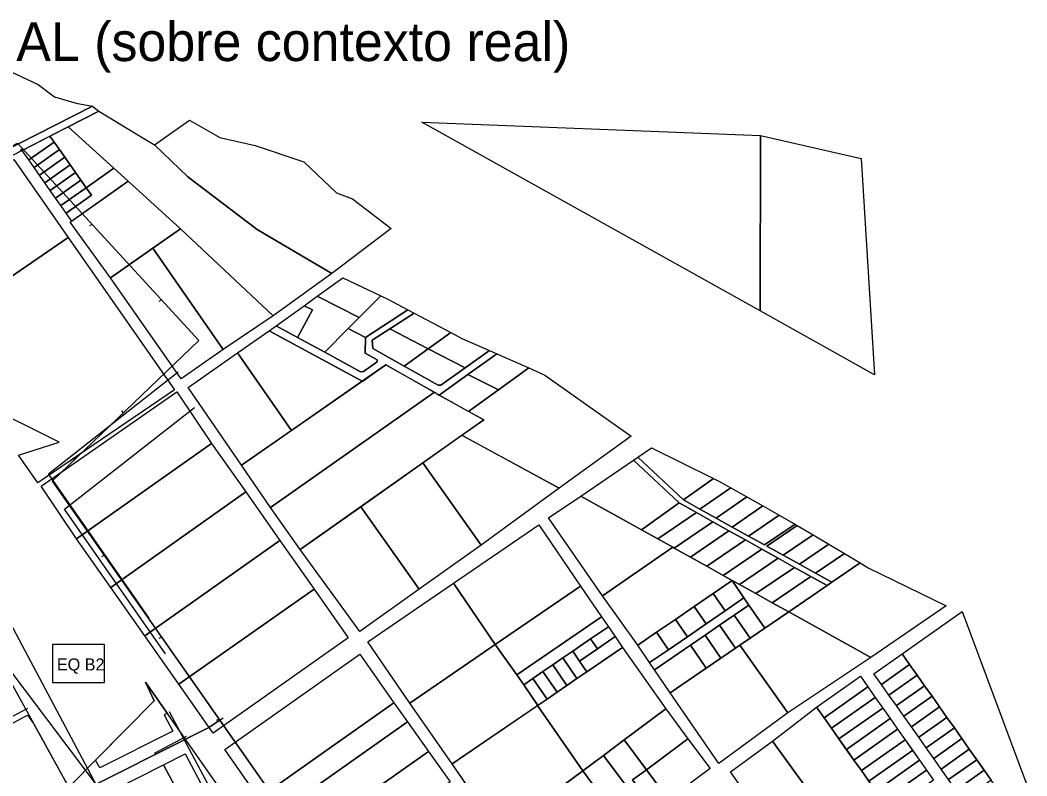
# Model space of a CAD drawing. Header units: metres. Extents: x 3873 to 16340, y -5213 to 3289.
# Drawn here: x 5164 to 6331, y 2162 to 3037 of the extents above; entities that cross this region are included whole.
import ezdxf

# ---------------------------------------------------------------- set-up
doc = ezdxf.new("R2010")
doc.units = ezdxf.units.M
for name, color, linetype, lineweight, plot in [('CONTEXTO-MANZANAS', 8, 'Continuous', 0, False), ('CONTEXTO-PARCELAS', 9, 'Continuous', 0, False), ('EQUIPAMIENTO', 5, 'Continuous', 0, False), ('LIMITE-INTERVENCION', 30, 'Continuous', 0, False), ('MANZANAS-PROPUESTAS', 33, 'Continuous', 0, False), ('SECTORES', 1, 'Continuous', 0, False), ('TEXTO', 7, 'Continuous', 0, False), ('VERDE-OBLIGATORIO', 3, 'Continuous', 0, False), ('VERDE-PROPUESTO', 82, 'Continuous', 0, False), ('VIA-BOULEVARD', 30, 'Continuous', 0, False), ('VIA-PRIMARIA', 1, 'Continuous', 0, False), ('VIA-SECUNDARIA', 8, 'Continuous', 0, False), ('VIA-TERCIARIA', 9, 'Continuous', 0, False)]:
    doc.layers.add(name, color=color, linetype=linetype, lineweight=lineweight, plot=plot)

msp = doc.modelspace()

# ---------------------------------------------------------------- linework, layer by layer
at = {"layer": 'CONTEXTO-MANZANAS'}
for points in [[(5219.7, 2913.8), (5272.8, 2865.8), (5289.3, 2850.8), (5224.1, 2804.7), (5217.7, 2813.7), (5211.5, 2822.5), (5205.3, 2831.3), (5199, 2840.1), (5192.8, 2849), (5186.6, 2857.8), (5180.3, 2866.6), (5174.1, 2875.4), (5166.4, 2886.4), (5198.7, 2903), (5219.7, 2913.8)], [(5156.7, 2875.8), (5219.8, 2785.6), (5343.2, 2609.1), (5184.8, 2501.3), (5162.1, 2533.5), (5209.4, 2548.6), (5015.1, 2645.2), (4860, 2722.2), (5156.7, 2875.8)], [(5538.3, 2738.9), (5582.2, 2718.1), (5589.5, 2714.6), (5613.7, 2701.9), (5620.8, 2698.1), (5663.6, 2675.5), (5677.1, 2668.4), (5708.1, 2654.8), (5716.6, 2651), (5753.8, 2634.5), (5718.7, 2609.3), (5683.8, 2584.1), (5650.1, 2603.1), (5588.3, 2638.1), (5561.4, 2618.7), (5453, 2677.5), (5461, 2683.3), (5493.4, 2706.6), (5508.5, 2717.5), (5538.3, 2738.9)], [(5989.7, 2388.3), (5979.2, 2394.2), (5960.3, 2404.7), (5941.3, 2415.3), (5922.4, 2425.9), (5920.9, 2426.7), (5903.4, 2436.4), (5884.5, 2447), (5814.3, 2485.9), (5875.2, 2527.6), (5880.3, 2531.1), (5896.1, 2541.9), (5967.9, 2506.4), (5974.1, 2503.4), (5988, 2495.5), (6006.7, 2485.1), (6025.3, 2474.6), (6043.9, 2464.1), (6061.2, 2454.3), (6062.5, 2453.6), (6065.1, 2452), (6083.3, 2441.2), (6101.5, 2430.3), (6119.7, 2419.5), (6137.9, 2408.6), (6105.1, 2386.2), (6099.6, 2382.4), (6055.1, 2351.9), (6027.3, 2332.9), (6010.4, 2321.3), (5993.4, 2309.7), (5976.5, 2298.1), (5959.6, 2286.6), (5917.9, 2258), (5899.6, 2284.8), (5893.9, 2293.1), (5880.1, 2313.3), (5901.9, 2328.3), (5923.8, 2343.2), (5945.7, 2358.2), (5967.5, 2373.2), (5989.4, 2388.2), (5989.7, 2388.3)], [(5964, 2170.3), (5915.8, 2134.6), (5899.8, 2122.6), (5891.7, 2116.7), (5867.6, 2098.8), (5767.8, 2024.6), (5719.4, 2095.8), (5665, 2175.7), (5615.8, 2246.3), (5567.3, 2317.3), (5666.4, 2385), (5765.5, 2452.7), (5813.9, 2381.7), (5838.2, 2346.3), (5846.1, 2334.7), (5854, 2323.2), (5862.5, 2310.8), (5912.7, 2239.4), (5938.3, 2204.9), (5964, 2170.3)], [(6154, 2280.1), (6186.7, 2303.2), (6256.4, 2352.3), (6331.2, 2151.6), (6306.1, 2133.9), (6273.4, 2110.9), (6265.3, 2122.4), (6257.2, 2133.9), (6249.1, 2145.3), (6240.5, 2157.6), (6231.9, 2169.8), (6223.2, 2182.1), (6214.6, 2194.3), (6205.9, 2206.6), (6197.3, 2218.8), (6188.6, 2231.1), (6180, 2243.4), (6171.3, 2255.6), (6162.7, 2267.9), (6154, 2280.1)], [(6087.5, 2241.5), (6138.2, 2277.3), (6146.8, 2265), (6155.4, 2252.8), (6164.1, 2240.5), (6172.7, 2228.3), (6181.4, 2216), (6190.1, 2203.8), (6198.8, 2191.6), (6206.8, 2180), (6214.8, 2168.6), (6223, 2157)], [(6148, 2155.7), (6139.4, 2168), (6130.7, 2180.3), (6122.2, 2191.9), (6113.4, 2204.8), (6104.8, 2217), (6096.1, 2229.3), (6087.5, 2241.5)]]:
    msp.add_lwpolyline(points, dxfattribs=at)
at = {"layer": 'CONTEXTO-PARCELAS'}
for points in [[(4894.1, 3031.4), (5016.2, 3018.5), (5105.7, 2998.6), (5122.9, 2991.8), (5184.9, 2963), (5204.1, 2948.5), (5229.1, 2941.3), (5248.1, 2937.8), (4906.1, 2764), (4849.5, 3030.3), (4894.1, 3031.4)], [(4894.1, 3031.4), (5016.2, 3018.5), (5105.7, 2998.6), (5122.9, 2991.8), (5184.9, 2963), (5204.1, 2948.5), (5229.1, 2941.3), (5248.1, 2937.8), (4906.1, 2764), (4849.5, 3030.3), (4894.1, 3031.4)], [(4231.9, 2410.3), (4313.6, 2451), (4453.2, 2524), (4501, 2549.1), (4536.5, 2567.5), (4554.5, 2577.2), (4575.3, 2587.8), (4906.1, 2764), (5248.1, 2937.8), (5255.3, 2931.8), (5219.7, 2913.8), (5166.4, 2886.4), (4855.8, 2726.1), (4582.8, 2577.4), (4416.2, 2490.4), (4371.8, 2467.2), (4319.9, 2440.1), (4285.7, 2422.2), (4239.1, 2397.9), (4231.9, 2410.3)], [(4231.9, 2410.3), (4313.6, 2451), (4453.2, 2524), (4501, 2549.1), (4536.5, 2567.5), (4554.5, 2577.2), (4575.3, 2587.8), (4906.1, 2764), (5248.1, 2937.8), (5255.3, 2931.8), (5219.7, 2913.8), (5166.4, 2886.4), (4855.8, 2726.1), (4582.8, 2577.4), (4416.2, 2490.4), (4371.8, 2467.2), (4319.9, 2440.1), (4285.7, 2422.2), (4239.1, 2397.9), (4231.9, 2410.3)], [(5457.6, 2694.9), (5350.2, 2795.6), (5289.3, 2850.8), (5219.7, 2913.8), (5255.3, 2931.8), (5309.6, 2899.1), (5320, 2893), (5358.7, 2855.7), (5439, 2795), (5525.6, 2744), (5457.6, 2694.9)], [(5457.6, 2694.9), (5350.2, 2795.6), (5289.3, 2850.8), (5219.7, 2913.8), (5255.3, 2931.8), (5309.6, 2899.1), (5320, 2893), (5358.7, 2855.7), (5439, 2795), (5525.6, 2744), (5457.6, 2694.9)], [(5525.6, 2744), (5439, 2795), (5358.7, 2855.7), (5320, 2893), (5360.4, 2921.6), (5395.6, 2901.5), (5436.7, 2892.2), (5493.1, 2873.1), (5531, 2837.4), (5549.5, 2830.3), (5594.3, 2796), (5525.6, 2744)], [(5525.6, 2744), (5439, 2795), (5358.7, 2855.7), (5320, 2893), (5360.4, 2921.6), (5395.6, 2901.5), (5436.7, 2892.2), (5493.1, 2873.1), (5531, 2837.4), (5549.5, 2830.3), (5594.3, 2796), (5525.6, 2744)], [(5629.7, 2919.3), (6022.4, 2903.9), (6022, 2700.5), (5629.7, 2919.3)], [(5629.7, 2919.3), (6022.4, 2903.9), (6022, 2700.5), (5629.7, 2919.3)], [(5219.7, 2913.8), (5272.8, 2865.8), (5240.9, 2843.3), (5234.7, 2852.1), (5228.4, 2860.9), (5222.2, 2869.7), (5216, 2878.6), (5209.7, 2887.4), (5203.5, 2896.2), (5198.7, 2903), (5219.7, 2913.8)], [(5219.7, 2913.8), (5272.8, 2865.8), (5240.9, 2843.3), (5234.7, 2852.1), (5228.4, 2860.9), (5222.2, 2869.7), (5216, 2878.6), (5209.7, 2887.4), (5203.5, 2896.2), (5198.7, 2903), (5219.7, 2913.8)], [(5198.7, 2903), (5203.5, 2896.2), (5174.1, 2875.4), (5166.4, 2886.4), (5198.7, 2903)], [(5198.7, 2903), (5203.5, 2896.2), (5174.1, 2875.4), (5166.4, 2886.4), (5198.7, 2903)], [(5203.5, 2896.2), (5209.7, 2887.4), (5180.3, 2866.6), (5174.1, 2875.4), (5203.5, 2896.2)], [(5203.5, 2896.2), (5209.7, 2887.4), (5180.3, 2866.6), (5174.1, 2875.4), (5203.5, 2896.2)], [(6022.4, 2903.9), (6139.1, 2877.1), (6154.4, 2626.7), (6022, 2700.5), (6022.4, 2903.9)], [(6022.4, 2903.9), (6139.1, 2877.1), (6154.4, 2626.7), (6022, 2700.5), (6022.4, 2903.9)], [(5209.7, 2887.4), (5216, 2878.6), (5186.6, 2857.8), (5180.3, 2866.6), (5209.7, 2887.4)], [(5209.7, 2887.4), (5216, 2878.6), (5186.6, 2857.8), (5180.3, 2866.6), (5209.7, 2887.4)], [(5156.7, 2875.8), (5219.8, 2785.6), (5015.1, 2645.2), (4860, 2722.2), (5156.7, 2875.8)], [(5156.7, 2875.8), (5219.8, 2785.6), (5015.1, 2645.2), (4860, 2722.2), (5156.7, 2875.8)], [(5222.2, 2869.7), (5192.8, 2849), (5186.6, 2857.8), (5216, 2878.6), (5222.2, 2869.7)], [(5222.2, 2869.7), (5192.8, 2849), (5186.6, 2857.8), (5216, 2878.6), (5222.2, 2869.7)], [(5228.4, 2860.9), (5199, 2840.1), (5192.8, 2849), (5222.2, 2869.7), (5228.4, 2860.9)], [(5228.4, 2860.9), (5199, 2840.1), (5192.8, 2849), (5222.2, 2869.7), (5228.4, 2860.9)], [(5228.4, 2860.9), (5234.7, 2852.1), (5205.3, 2831.3), (5199, 2840.1), (5228.4, 2860.9)], [(5228.4, 2860.9), (5234.7, 2852.1), (5205.3, 2831.3), (5199, 2840.1), (5228.4, 2860.9)], [(5289.3, 2850.8), (5224.1, 2804.7), (5217.7, 2813.7), (5247.1, 2834.5), (5240.9, 2843.3), (5272.8, 2865.8), (5289.3, 2850.8)], [(5289.3, 2850.8), (5224.1, 2804.7), (5217.7, 2813.7), (5247.1, 2834.5), (5240.9, 2843.3), (5272.8, 2865.8), (5289.3, 2850.8)], [(5234.7, 2852.1), (5240.9, 2843.3), (5211.5, 2822.5), (5205.3, 2831.3), (5234.7, 2852.1)], [(5234.7, 2852.1), (5240.9, 2843.3), (5211.5, 2822.5), (5205.3, 2831.3), (5234.7, 2852.1)], [(5350.2, 2795.6), (5317.9, 2773.1), (5268.8, 2738.8), (5222.3, 2803.5), (5289.3, 2850.8), (5350.2, 2795.6)], [(5350.2, 2795.6), (5317.9, 2773.1), (5268.8, 2738.8), (5222.3, 2803.5), (5289.3, 2850.8), (5350.2, 2795.6)], [(5240.9, 2843.3), (5247.1, 2834.5), (5217.7, 2813.7), (5211.5, 2822.5), (5240.9, 2843.3)], [(5240.9, 2843.3), (5247.1, 2834.5), (5217.7, 2813.7), (5211.5, 2822.5), (5240.9, 2843.3)], [(5457.6, 2694.9), (5399.5, 2656), (5317.9, 2773.1), (5350.2, 2795.6), (5457.6, 2694.9)], [(5457.6, 2694.9), (5399.5, 2656), (5317.9, 2773.1), (5350.2, 2795.6), (5457.6, 2694.9)], [(5343.2, 2609.1), (5184.8, 2501.3), (5162.1, 2533.5), (5209.4, 2548.6), (5015.1, 2645.2), (5219.8, 2785.6), (5343.2, 2609.1)], [(5343.2, 2609.1), (5184.8, 2501.3), (5162.1, 2533.5), (5209.4, 2548.6), (5015.1, 2645.2), (5219.8, 2785.6), (5343.2, 2609.1)], [(5399.5, 2656), (5350.9, 2621.7), (5268.8, 2738.8), (5317.9, 2773.1), (5399.5, 2656)], [(5399.5, 2656), (5350.9, 2621.7), (5268.8, 2738.8), (5317.9, 2773.1), (5399.5, 2656)], [(5557.1, 2692.9), (5508.5, 2717.5), (5538.3, 2738.9), (5582.2, 2718.1), (5557.1, 2692.9)], [(5557.1, 2692.9), (5508.5, 2717.5), (5538.3, 2738.9), (5582.2, 2718.1), (5557.1, 2692.9)], [(5508.5, 2717.5), (5557.1, 2692.9), (5544.5, 2680.2), (5517.3, 2652.7), (5485.6, 2669.9), (5503.1, 2701.8), (5493.4, 2706.6), (5508.5, 2717.5)], [(5508.5, 2717.5), (5557.1, 2692.9), (5544.5, 2680.2), (5517.3, 2652.7), (5485.6, 2669.9), (5503.1, 2701.8), (5493.4, 2706.6), (5508.5, 2717.5)], [(5582.2, 2718.1), (5589.5, 2714.6), (5613.7, 2701.9), (5564.4, 2669.6), (5544.5, 2680.2), (5557.1, 2692.9), (5582.2, 2718.1)], [(5582.2, 2718.1), (5589.5, 2714.6), (5613.7, 2701.9), (5564.4, 2669.6), (5544.5, 2680.2), (5557.1, 2692.9), (5582.2, 2718.1)], [(5461, 2683.3), (5485.6, 2669.9), (5517.3, 2652.7), (5558.9, 2630.1), (5562.3, 2630.3), (5578.1, 2641.7), (5578, 2643.9), (5564.2, 2651.6), (5564.4, 2669.6), (5613.7, 2701.9), (5620.8, 2698.1), (5592.6, 2679.7), (5572.4, 2666.5), (5573, 2656.9), (5609.4, 2636.4), (5648.6, 2614.4), (5652, 2614.4), (5680, 2634.5), (5708.1, 2654.8), (5716.6, 2651), (5683.3, 2627), (5650.1, 2603.1), (5588.3, 2638.1), (5560.7, 2619.1), (5453, 2677.5), (5461, 2683.3)], [(5461, 2683.3), (5485.6, 2669.9), (5517.3, 2652.7), (5558.9, 2630.1), (5562.3, 2630.3), (5578.1, 2641.7), (5578, 2643.9), (5564.2, 2651.6), (5564.4, 2669.6), (5613.7, 2701.9), (5620.8, 2698.1), (5592.6, 2679.7), (5572.4, 2666.5), (5573, 2656.9), (5609.4, 2636.4), (5648.6, 2614.4), (5652, 2614.4), (5680, 2634.5), (5708.1, 2654.8), (5716.6, 2651), (5683.3, 2627), (5650.1, 2603.1), (5588.3, 2638.1), (5560.7, 2619.1), (5453, 2677.5), (5461, 2683.3)], [(5485.6, 2669.9), (5461, 2683.3), (5493.4, 2706.6), (5503.1, 2701.8), (5485.6, 2669.9)], [(5485.6, 2669.9), (5461, 2683.3), (5493.4, 2706.6), (5503.1, 2701.8), (5485.6, 2669.9)], [(5620.8, 2698.1), (5663.6, 2675.5), (5637.3, 2656.6), (5592.6, 2679.7), (5620.8, 2698.1)], [(5620.8, 2698.1), (5663.6, 2675.5), (5637.3, 2656.6), (5592.6, 2679.7), (5620.8, 2698.1)], [(5453, 2677.5), (5560.7, 2619.1), (5478.8, 2562.1), (5416.3, 2652), (5453, 2677.5)], [(5453, 2677.5), (5560.7, 2619.1), (5478.8, 2562.1), (5416.3, 2652), (5453, 2677.5)], [(5544.5, 2680.2), (5564.4, 2669.6), (5564.2, 2651.6), (5578, 2643.9), (5578.1, 2641.7), (5562.3, 2630.3), (5558.9, 2630.1), (5517.3, 2652.7), (5544.5, 2680.2)], [(5544.5, 2680.2), (5564.4, 2669.6), (5564.2, 2651.6), (5578, 2643.9), (5578.1, 2641.7), (5562.3, 2630.3), (5558.9, 2630.1), (5517.3, 2652.7), (5544.5, 2680.2)], [(5592.6, 2679.7), (5637.3, 2656.6), (5609.4, 2636.4), (5573, 2656.9), (5572.4, 2666.5), (5592.6, 2679.7)], [(5592.6, 2679.7), (5637.3, 2656.6), (5609.4, 2636.4), (5573, 2656.9), (5572.4, 2666.5), (5592.6, 2679.7)], [(5663.6, 2675.5), (5677.1, 2668.4), (5708.1, 2654.8), (5680, 2634.5), (5637.3, 2656.6), (5663.6, 2675.5)], [(5663.6, 2675.5), (5677.1, 2668.4), (5708.1, 2654.8), (5680, 2634.5), (5637.3, 2656.6), (5663.6, 2675.5)], [(5416.3, 2652), (5478.8, 2562.1), (5420.7, 2521.8), (5358.8, 2612), (5416.3, 2652)], [(5416.3, 2652), (5478.8, 2562.1), (5420.7, 2521.8), (5358.8, 2612), (5416.3, 2652)], [(5637.3, 2656.6), (5680, 2634.5), (5652, 2614.4), (5648.6, 2614.4), (5609.4, 2636.4), (5637.3, 2656.6)], [(5637.3, 2656.6), (5680, 2634.5), (5652, 2614.4), (5648.6, 2614.4), (5609.4, 2636.4), (5637.3, 2656.6)], [(5716.6, 2651), (5753.8, 2634.5), (5718.7, 2609.3), (5683.3, 2627), (5716.6, 2651)], [(5716.6, 2651), (5753.8, 2634.5), (5718.7, 2609.3), (5683.3, 2627), (5716.6, 2651)], [(5420.7, 2521.8), (5561.3, 2619.5), (5588.3, 2638.1), (5644.5, 2606.3), (5454.5, 2472.9), (5420.7, 2521.8)], [(5420.7, 2521.8), (5561.3, 2619.5), (5588.3, 2638.1), (5644.5, 2606.3), (5454.5, 2472.9), (5420.7, 2521.8)], [(5196.9, 2512), (5347.5, 2629.8)], [(5683.3, 2627), (5718.7, 2609.3), (5683.9, 2584.2), (5650.1, 2603.1), (5683.3, 2627)], [(5683.3, 2627), (5718.7, 2609.3), (5683.9, 2584.2), (5650.1, 2603.1), (5683.3, 2627)], [(5872.7, 2555.5), (5789, 2495.4), (5680, 2554.4), (5676.3, 2556.5), (5701.6, 2574.3), (5683.9, 2584.2), (5718.7, 2609.3), (5753.8, 2634.5), (5772.3, 2626.2), (5872.7, 2555.5)], [(5872.7, 2555.5), (5789, 2495.4), (5680, 2554.4), (5676.3, 2556.5), (5701.6, 2574.3), (5683.9, 2584.2), (5718.7, 2609.3), (5753.8, 2634.5), (5772.3, 2626.2), (5872.7, 2555.5)], [(5188.4, 2497.7), (5346, 2606.7), (5386.2, 2547.1), (5229.7, 2436.5), (5188.4, 2497.7)], [(5188.4, 2497.7), (5346, 2606.7), (5386.2, 2547.1), (5229.7, 2436.5), (5188.4, 2497.7)], [(5454.5, 2472.9), (5644.5, 2606.3), (5650.1, 2603.1), (5701.6, 2574.3), (5488.7, 2424.1), (5454.5, 2472.9)], [(5454.5, 2472.9), (5644.5, 2606.3), (5650.1, 2603.1), (5701.6, 2574.3), (5488.7, 2424.1), (5454.5, 2472.9)], [(5215.7, 2470.9), (5366.3, 2588.7)], [(5630.9, 2524.4), (5676.3, 2556.5), (5789, 2495.4), (5698.5, 2429.2), (5630.9, 2524.4)], [(5630.9, 2524.4), (5676.3, 2556.5), (5789, 2495.4), (5698.5, 2429.2), (5630.9, 2524.4)], [(5229.7, 2436.5), (5386.2, 2547.1), (5425.7, 2490.8), (5269.2, 2380.3), (5229.7, 2436.5)], [(5229.7, 2436.5), (5386.2, 2547.1), (5425.7, 2490.8), (5269.2, 2380.3), (5229.7, 2436.5)], [(5880.3, 2531.1), (5896.1, 2541.9), (5967.9, 2506.4), (5933.1, 2481.6), (5880.3, 2531.1)], [(5880.3, 2531.1), (5896.1, 2541.9), (5967.9, 2506.4), (5933.1, 2481.6), (5880.3, 2531.1)], [(5559, 2473.7), (5630.9, 2524.4), (5698.5, 2429.2), (5626.8, 2378.3), (5559, 2473.7)], [(5559, 2473.7), (5630.9, 2524.4), (5698.5, 2429.2), (5626.8, 2378.3), (5559, 2473.7)], [(5884.5, 2447), (5814.3, 2485.9), (5875.2, 2527.6), (5928.1, 2478.1), (5884.5, 2447)], [(5884.5, 2447), (5814.3, 2485.9), (5875.2, 2527.6), (5928.1, 2478.1), (5884.5, 2447)], [(5875.2, 2527.6), (5880.3, 2531.1), (5933.1, 2481.6), (5952.2, 2471), (5970.9, 2460.6), (5989.7, 2450.2), (6008.5, 2439.8), (6027.2, 2429.4), (6062.5, 2453.6), (6065.1, 2452), (6029.9, 2427.9), (6048.7, 2417.5), (6067.5, 2407.1), (6086.3, 2396.6), (6105.1, 2386.2), (6099.6, 2382.4), (6080.7, 2393), (6061.7, 2403.5), (6042.8, 2414.1), (6023.8, 2424.7), (6004.9, 2435.3), (5985.9, 2445.8), (5967, 2456.4), (5948.1, 2467), (5928.1, 2478.1), (5875.2, 2527.6)], [(5875.2, 2527.6), (5880.3, 2531.1), (5933.1, 2481.6), (5952.2, 2471), (5970.9, 2460.6), (5989.7, 2450.2), (6008.5, 2439.8), (6027.2, 2429.4), (6062.5, 2453.6), (6065.1, 2452), (6029.9, 2427.9), (6048.7, 2417.5), (6067.5, 2407.1), (6086.3, 2396.6), (6105.1, 2386.2), (6099.6, 2382.4), (6080.7, 2393), (6061.7, 2403.5), (6042.8, 2414.1), (6023.8, 2424.7), (6004.9, 2435.3), (5985.9, 2445.8), (5967, 2456.4), (5948.1, 2467), (5928.1, 2478.1), (5875.2, 2527.6)], [(5313.9, 2344.5), (5196.9, 2512)], [(5967.9, 2506.4), (5974.1, 2503.4), (5988, 2495.5), (5952.2, 2471), (5933.1, 2481.6), (5967.9, 2506.4)], [(5967.9, 2506.4), (5974.1, 2503.4), (5988, 2495.5), (5952.2, 2471), (5933.1, 2481.6), (5967.9, 2506.4)], [(5269.2, 2380.3), (5425.7, 2490.8), (5465.3, 2434.5), (5308.6, 2324.3), (5269.2, 2380.3)], [(5269.2, 2380.3), (5425.7, 2490.8), (5465.3, 2434.5), (5308.6, 2324.3), (5269.2, 2380.3)], [(5814.3, 2485.9), (5884.5, 2447), (5903.4, 2436.4), (5920.9, 2426.7), (5839.3, 2370.4), (5776.8, 2460.7), (5814.3, 2485.9)], [(5814.3, 2485.9), (5884.5, 2447), (5903.4, 2436.4), (5920.9, 2426.7), (5839.3, 2370.4), (5776.8, 2460.7), (5814.3, 2485.9)], [(5988, 2495.5), (6006.7, 2485.1), (5970.9, 2460.6), (5952.2, 2471), (5988, 2495.5)], [(5988, 2495.5), (6006.7, 2485.1), (5970.9, 2460.6), (5952.2, 2471), (5988, 2495.5)], [(5928.1, 2478.1), (5948.1, 2467), (5903.4, 2436.4), (5884.5, 2447), (5928.1, 2478.1)], [(5928.1, 2478.1), (5948.1, 2467), (5903.4, 2436.4), (5884.5, 2447), (5928.1, 2478.1)], [(6006.7, 2485.1), (6025.3, 2474.6), (5989.7, 2450.2), (5970.9, 2460.6), (6006.7, 2485.1)], [(6006.7, 2485.1), (6025.3, 2474.6), (5989.7, 2450.2), (5970.9, 2460.6), (6006.7, 2485.1)], [(6025.3, 2474.6), (6043.9, 2464.1), (6008.5, 2439.8), (5989.7, 2450.2), (6025.3, 2474.6)], [(6025.3, 2474.6), (6043.9, 2464.1), (6008.5, 2439.8), (5989.7, 2450.2), (6025.3, 2474.6)], [(5332.7, 2303.3), (5215.7, 2470.9)], [(5488.7, 2424.1), (5559, 2473.7), (5626.8, 2378.3), (5557.8, 2329.3), (5488.7, 2424.1)], [(5488.7, 2424.1), (5559, 2473.7), (5626.8, 2378.3), (5557.8, 2329.3), (5488.7, 2424.1)], [(5948.1, 2467), (5967, 2456.4), (5922.4, 2425.9), (5920.9, 2426.7), (5903.4, 2436.4), (5948.1, 2467)], [(5948.1, 2467), (5967, 2456.4), (5922.4, 2425.9), (5920.9, 2426.7), (5903.4, 2436.4), (5948.1, 2467)], [(6043.9, 2464.1), (6061.2, 2454.3), (6062.5, 2453.6), (6027.2, 2429.4), (6008.5, 2439.8), (6043.9, 2464.1)], [(6043.9, 2464.1), (6061.2, 2454.3), (6062.5, 2453.6), (6027.2, 2429.4), (6008.5, 2439.8), (6043.9, 2464.1)], [(5765.4, 2452.6), (5813.9, 2381.7), (5714.9, 2314), (5666.4, 2385), (5765.4, 2452.6)], [(5765.4, 2452.6), (5813.9, 2381.7), (5714.9, 2314), (5666.4, 2385), (5765.4, 2452.6)], [(5967, 2456.4), (5985.9, 2445.8), (5941.3, 2415.3), (5922.4, 2425.9), (5967, 2456.4)], [(5967, 2456.4), (5985.9, 2445.8), (5941.3, 2415.3), (5922.4, 2425.9), (5967, 2456.4)], [(6065.1, 2452), (6083.3, 2441.2), (6048.7, 2417.5), (6029.9, 2427.9), (6065.1, 2452)], [(6065.1, 2452), (6083.3, 2441.2), (6048.7, 2417.5), (6029.9, 2427.9), (6065.1, 2452)], [(5985.9, 2445.8), (6004.9, 2435.3), (5960.3, 2404.7), (5941.3, 2415.3), (5985.9, 2445.8)], [(5985.9, 2445.8), (6004.9, 2435.3), (5960.3, 2404.7), (5941.3, 2415.3), (5985.9, 2445.8)], [(6083.3, 2441.2), (6101.5, 2430.3), (6067.5, 2407.1), (6048.7, 2417.5), (6083.3, 2441.2)], [(6083.3, 2441.2), (6101.5, 2430.3), (6067.5, 2407.1), (6048.7, 2417.5), (6083.3, 2441.2)], [(5504.9, 2378.2), (5348.2, 2268), (5308.6, 2324.3), (5465.3, 2434.5), (5504.9, 2378.2)], [(5504.9, 2378.2), (5348.2, 2268), (5308.6, 2324.3), (5465.3, 2434.5), (5504.9, 2378.2)], [(6004.9, 2435.3), (6023.8, 2424.7), (5979.2, 2394.2), (5960.3, 2404.7), (6004.9, 2435.3)], [(6004.9, 2435.3), (6023.8, 2424.7), (5979.2, 2394.2), (5960.3, 2404.7), (6004.9, 2435.3)], [(6101.5, 2430.3), (6119.7, 2419.5), (6086.3, 2396.6), (6067.5, 2407.1), (6101.5, 2430.3)], [(6101.5, 2430.3), (6119.7, 2419.5), (6086.3, 2396.6), (6067.5, 2407.1), (6101.5, 2430.3)], [(5839.3, 2370.4), (5920.9, 2426.7), (5922.4, 2425.9), (5941.3, 2415.3), (5960.3, 2404.7), (5979.2, 2394.2), (5989.7, 2388.3), (5989.4, 2388.2), (5967.5, 2373.2), (5945.7, 2358.2), (5923.8, 2343.2), (5901.9, 2328.3), (5880.1, 2313.3), (5839.3, 2370.4)], [(5839.3, 2370.4), (5920.9, 2426.7), (5922.4, 2425.9), (5941.3, 2415.3), (5960.3, 2404.7), (5979.2, 2394.2), (5989.7, 2388.3), (5989.4, 2388.2), (5967.5, 2373.2), (5945.7, 2358.2), (5923.8, 2343.2), (5901.9, 2328.3), (5880.1, 2313.3), (5839.3, 2370.4)], [(6023.8, 2424.7), (6042.8, 2414.1), (5998.2, 2383.6), (5989.7, 2388.3), (5979.2, 2394.2), (6023.8, 2424.7)], [(6023.8, 2424.7), (6042.8, 2414.1), (5998.2, 2383.6), (5989.7, 2388.3), (5979.2, 2394.2), (6023.8, 2424.7)], [(6119.7, 2419.5), (6137.9, 2408.6), (6105.1, 2386.2), (6086.3, 2396.6), (6119.7, 2419.5)], [(6119.7, 2419.5), (6137.9, 2408.6), (6105.1, 2386.2), (6086.3, 2396.6), (6119.7, 2419.5)], [(6042.8, 2414.1), (6061.7, 2403.5), (6017.2, 2373.1), (5998.2, 2383.6), (6042.8, 2414.1)], [(6042.8, 2414.1), (6061.7, 2403.5), (6017.2, 2373.1), (5998.2, 2383.6), (6042.8, 2414.1)], [(6150.2, 2299), (6055.1, 2351.9), (6099.6, 2382.4), (6105.1, 2386.2), (6137.9, 2408.6), (6147.1, 2403.1), (6237.5, 2358.8), (6150.2, 2299)], [(6150.2, 2299), (6055.1, 2351.9), (6099.6, 2382.4), (6105.1, 2386.2), (6137.9, 2408.6), (6147.1, 2403.1), (6237.5, 2358.8), (6150.2, 2299)], [(6061.7, 2403.5), (6080.7, 2393), (6036.1, 2362.5), (6017.2, 2373.1), (6061.7, 2403.5)], [(6061.7, 2403.5), (6080.7, 2393), (6036.1, 2362.5), (6017.2, 2373.1), (6061.7, 2403.5)], [(6080.7, 2393), (6099.6, 2382.4), (6055.1, 2351.9), (6036.1, 2362.5), (6080.7, 2393)], [(6080.7, 2393), (6099.6, 2382.4), (6055.1, 2351.9), (6036.1, 2362.5), (6080.7, 2393)], [(5666.4, 2385), (5714.9, 2314), (5615.8, 2246.3), (5567.3, 2317.3), (5666.4, 2385)], [(5666.4, 2385), (5714.9, 2314), (5615.8, 2246.3), (5567.3, 2317.3), (5666.4, 2385)], [(5838.2, 2346.3), (5740, 2279), (5714.9, 2314), (5813.9, 2381.7), (5838.2, 2346.3)], [(5838.2, 2346.3), (5740, 2279), (5714.9, 2314), (5813.9, 2381.7), (5838.2, 2346.3)], [(6003.2, 2368), (5981.4, 2353), (5967.5, 2373.2), (5989.4, 2388.2), (6003.2, 2368)], [(6003.2, 2368), (5981.4, 2353), (5967.5, 2373.2), (5989.4, 2388.2), (6003.2, 2368)], [(5989.7, 2388.3), (5998.2, 2383.6), (6017.2, 2373.1), (6036.1, 2362.5), (6055.1, 2351.9), (6027.3, 2332.9), (6008.9, 2359.7), (6003.2, 2368), (5989.4, 2388.2), (5989.7, 2388.3)], [(5989.7, 2388.3), (5998.2, 2383.6), (6017.2, 2373.1), (6036.1, 2362.5), (6055.1, 2351.9), (6027.3, 2332.9), (6008.9, 2359.7), (6003.2, 2368), (5989.4, 2388.2), (5989.7, 2388.3)], [(5348.2, 2268), (5504.9, 2378.2), (5544.6, 2322), (5387.9, 2211.5), (5348.2, 2268)], [(5348.2, 2268), (5504.9, 2378.2), (5544.6, 2322), (5387.9, 2211.5), (5348.2, 2268)], [(5967.5, 2373.2), (5981.4, 2353), (5959.5, 2338), (5945.7, 2358.2), (5967.5, 2373.2)], [(5967.5, 2373.2), (5981.4, 2353), (5959.5, 2338), (5945.7, 2358.2), (5967.5, 2373.2)], [(6003.2, 2368), (6008.9, 2359.7), (5992, 2348.1), (5975.1, 2336.5), (5958.2, 2325), (5941.2, 2313.4), (5899.6, 2284.8), (5893.9, 2293.1), (5915.8, 2308.1), (5937.7, 2323), (5959.5, 2338), (5981.4, 2353), (6003.2, 2368)], [(6003.2, 2368), (6008.9, 2359.7), (5992, 2348.1), (5975.1, 2336.5), (5958.2, 2325), (5941.2, 2313.4), (5899.6, 2284.8), (5893.9, 2293.1), (5915.8, 2308.1), (5937.7, 2323), (5959.5, 2338), (5981.4, 2353), (6003.2, 2368)], [(5945.7, 2358.2), (5959.5, 2338), (5937.7, 2323), (5923.8, 2343.2), (5945.7, 2358.2)], [(5945.7, 2358.2), (5959.5, 2338), (5937.7, 2323), (5923.8, 2343.2), (5945.7, 2358.2)], [(6008.9, 2359.7), (6027.3, 2332.9), (6010.4, 2321.3), (5992, 2348.1), (6008.9, 2359.7)], [(6008.9, 2359.7), (6027.3, 2332.9), (6010.4, 2321.3), (5992, 2348.1), (6008.9, 2359.7)], [(5846.1, 2334.7), (5825.5, 2320.6), (5804.8, 2306.5), (5793.3, 2298.6), (5781.7, 2290.7), (5770.2, 2282.8), (5758.6, 2274.9), (5747.9, 2267.5), (5740, 2279), (5838.2, 2346.3), (5846.1, 2334.7)], [(5846.1, 2334.7), (5825.5, 2320.6), (5804.8, 2306.5), (5793.3, 2298.6), (5781.7, 2290.7), (5770.2, 2282.8), (5758.6, 2274.9), (5747.9, 2267.5), (5740, 2279), (5838.2, 2346.3), (5846.1, 2334.7)], [(5992, 2348.1), (6010.4, 2321.3), (5998.5, 2313.2), (5993.4, 2309.7), (5975.1, 2336.5), (5992, 2348.1)], [(5992, 2348.1), (6010.4, 2321.3), (5998.5, 2313.2), (5993.4, 2309.7), (5975.1, 2336.5), (5992, 2348.1)], [(6054.2, 2234.9), (5998.5, 2313.2), (6010.4, 2321.3), (6027.3, 2332.9), (6055.1, 2351.9), (6150.2, 2299), (6054.2, 2234.9)], [(6054.2, 2234.9), (5998.5, 2313.2), (6010.4, 2321.3), (6027.3, 2332.9), (6055.1, 2351.9), (6150.2, 2299), (6054.2, 2234.9)], [(6256.4, 2352.3), (6331.2, 2151.6), (6306.1, 2133.9), (6298, 2145.5), (6289.9, 2156.9), (6281.8, 2168.4), (6273.2, 2180.6), (6264.5, 2192.9), (6255.9, 2205.1), (6247.2, 2217.4), (6238.6, 2229.6), (6229.9, 2241.9), (6221.3, 2254.2), (6212.7, 2266.4), (6204, 2278.7), (6195.3, 2290.9), (6186.7, 2303.2), (6256.4, 2352.3)], [(6256.4, 2352.3), (6331.2, 2151.6), (6306.1, 2133.9), (6298, 2145.5), (6289.9, 2156.9), (6281.8, 2168.4), (6273.2, 2180.6), (6264.5, 2192.9), (6255.9, 2205.1), (6247.2, 2217.4), (6238.6, 2229.6), (6229.9, 2241.9), (6221.3, 2254.2), (6212.7, 2266.4), (6204, 2278.7), (6195.3, 2290.9), (6186.7, 2303.2), (6256.4, 2352.3)], [(5854, 2323.2), (5833.4, 2309), (5825.5, 2320.6), (5846.1, 2334.7), (5854, 2323.2)], [(5854, 2323.2), (5833.4, 2309), (5825.5, 2320.6), (5846.1, 2334.7), (5854, 2323.2)], [(5937.7, 2323), (5915.8, 2308.1), (5901.9, 2328.3), (5923.8, 2343.2), (5937.7, 2323)], [(5937.7, 2323), (5915.8, 2308.1), (5901.9, 2328.3), (5923.8, 2343.2), (5937.7, 2323)], [(5975.1, 2336.5), (5993.4, 2309.7), (5976.5, 2298.1), (5958.2, 2325), (5975.1, 2336.5)], [(5975.1, 2336.5), (5993.4, 2309.7), (5976.5, 2298.1), (5958.2, 2325), (5975.1, 2336.5)], [(5862.5, 2310.8), (5821.2, 2282.5), (5812.7, 2294.9), (5833.4, 2309), (5854, 2323.2), (5862.5, 2310.8)], [(5862.5, 2310.8), (5821.2, 2282.5), (5812.7, 2294.9), (5833.4, 2309), (5854, 2323.2), (5862.5, 2310.8)], [(5901.9, 2328.3), (5915.8, 2308.1), (5893.9, 2293.1), (5880.1, 2313.3), (5901.9, 2328.3)], [(5901.9, 2328.3), (5915.8, 2308.1), (5893.9, 2293.1), (5880.1, 2313.3), (5901.9, 2328.3)], [(5959.6, 2286.6), (5941.2, 2313.4), (5958.2, 2325), (5976.5, 2298.1), (5959.6, 2286.6)], [(5959.6, 2286.6), (5941.2, 2313.4), (5958.2, 2325), (5976.5, 2298.1), (5959.6, 2286.6)], [(5714.9, 2314), (5740, 2279), (5747.9, 2267.5), (5764.3, 2243.5), (5665, 2175.7), (5615.8, 2246.3), (5714.9, 2314)], [(5714.9, 2314), (5740, 2279), (5747.9, 2267.5), (5764.3, 2243.5), (5665, 2175.7), (5615.8, 2246.3), (5714.9, 2314)], [(5862.5, 2310.8), (5912.7, 2239.4), (5864.5, 2203.6), (5840.5, 2185.7), (5816.4, 2167.8), (5763.8, 2243.3), (5775, 2250.9), (5786.6, 2258.8), (5798.1, 2266.7), (5809.7, 2274.6), (5821.2, 2282.5), (5862.5, 2310.8)], [(5862.5, 2310.8), (5912.7, 2239.4), (5864.5, 2203.6), (5840.5, 2185.7), (5816.4, 2167.8), (5763.8, 2243.3), (5775, 2250.9), (5786.6, 2258.8), (5798.1, 2266.7), (5809.7, 2274.6), (5821.2, 2282.5), (5862.5, 2310.8)], [(5833.4, 2309), (5812.7, 2294.9), (5804.8, 2306.5), (5825.5, 2320.6), (5833.4, 2309)], [(5833.4, 2309), (5812.7, 2294.9), (5804.8, 2306.5), (5825.5, 2320.6), (5833.4, 2309)], [(5941.2, 2313.4), (5959.6, 2286.6), (5917.9, 2258), (5899.6, 2284.8), (5941.2, 2313.4)], [(5941.2, 2313.4), (5959.6, 2286.6), (5917.9, 2258), (5899.6, 2284.8), (5941.2, 2313.4)], [(5917.9, 2258), (5959.6, 2286.6), (5976.5, 2298.1), (5993.4, 2309.7), (5998.5, 2313.2), (6054.2, 2234.9), (5974.1, 2176.2), (5917.9, 2258)], [(5917.9, 2258), (5959.6, 2286.6), (5976.5, 2298.1), (5993.4, 2309.7), (5998.5, 2313.2), (6054.2, 2234.9), (5974.1, 2176.2), (5917.9, 2258)], [(5401.3, 2192.4), (5557.9, 2302.9), (5597.5, 2246.7), (5441, 2136.2), (5401.3, 2192.4)], [(5401.3, 2192.4), (5557.9, 2302.9), (5597.5, 2246.7), (5441, 2136.2), (5401.3, 2192.4)], [(5821.2, 2282.5), (5809.7, 2274.6), (5793.3, 2298.6), (5804.8, 2306.5), (5812.7, 2294.9), (5821.2, 2282.5)], [(5821.2, 2282.5), (5809.7, 2274.6), (5793.3, 2298.6), (5804.8, 2306.5), (5812.7, 2294.9), (5821.2, 2282.5)], [(6195.3, 2290.9), (6162.7, 2267.9), (6154, 2280.1), (6186.7, 2303.2), (6195.3, 2290.9)], [(6195.3, 2290.9), (6162.7, 2267.9), (6154, 2280.1), (6186.7, 2303.2), (6195.3, 2290.9)], [(5798.1, 2266.7), (5786.6, 2258.8), (5770.2, 2282.8), (5781.7, 2290.7), (5798.1, 2266.7)], [(5798.1, 2266.7), (5786.6, 2258.8), (5770.2, 2282.8), (5781.7, 2290.7), (5798.1, 2266.7)], [(5809.7, 2274.6), (5798.1, 2266.7), (5781.7, 2290.7), (5793.3, 2298.6), (5809.7, 2274.6)], [(5809.7, 2274.6), (5798.1, 2266.7), (5781.7, 2290.7), (5793.3, 2298.6), (5809.7, 2274.6)], [(6204, 2278.7), (6171.3, 2255.6), (6162.7, 2267.9), (6195.3, 2290.9), (6204, 2278.7)], [(6204, 2278.7), (6171.3, 2255.6), (6162.7, 2267.9), (6195.3, 2290.9), (6204, 2278.7)], [(5786.6, 2258.8), (5775, 2250.9), (5758.6, 2274.9), (5770.2, 2282.8), (5786.6, 2258.8)], [(5786.6, 2258.8), (5775, 2250.9), (5758.6, 2274.9), (5770.2, 2282.8), (5786.6, 2258.8)], [(6146.8, 2265), (6096.1, 2229.3), (6087.5, 2241.5), (6138.2, 2277.3), (6146.8, 2265)], [(6146.8, 2265), (6096.1, 2229.3), (6087.5, 2241.5), (6138.2, 2277.3), (6146.8, 2265)], [(6212.7, 2266.4), (6180, 2243.4), (6171.3, 2255.6), (6204, 2278.7), (6212.7, 2266.4)], [(6212.7, 2266.4), (6180, 2243.4), (6171.3, 2255.6), (6204, 2278.7), (6212.7, 2266.4)], [(5775, 2250.9), (5764.3, 2243.5), (5747.9, 2267.5), (5758.6, 2274.9), (5775, 2250.9)], [(5775, 2250.9), (5764.3, 2243.5), (5747.9, 2267.5), (5758.6, 2274.9), (5775, 2250.9)], [(6155.4, 2252.8), (6104.8, 2217), (6096.1, 2229.3), (6146.8, 2265), (6155.4, 2252.8)], [(6155.4, 2252.8), (6104.8, 2217), (6096.1, 2229.3), (6146.8, 2265), (6155.4, 2252.8)], [(6212.7, 2266.4), (6221.3, 2254.2), (6188.6, 2231.1), (6180, 2243.4), (6212.7, 2266.4)], [(6212.7, 2266.4), (6221.3, 2254.2), (6188.6, 2231.1), (6180, 2243.4), (6212.7, 2266.4)], [(6164.1, 2240.5), (6113.4, 2204.8), (6104.8, 2217), (6155.4, 2252.8), (6164.1, 2240.5)], [(6164.1, 2240.5), (6113.4, 2204.8), (6104.8, 2217), (6155.4, 2252.8), (6164.1, 2240.5)], [(6229.9, 2241.9), (6197.3, 2218.8), (6188.6, 2231.1), (6221.3, 2254.2), (6229.9, 2241.9)], [(6229.9, 2241.9), (6197.3, 2218.8), (6188.6, 2231.1), (6221.3, 2254.2), (6229.9, 2241.9)], [(5441, 2136.2), (5597.5, 2246.7), (5613.1, 2224.7), (5456.6, 2114.2), (5441, 2136.2)], [(5441, 2136.2), (5597.5, 2246.7), (5613.1, 2224.7), (5456.6, 2114.2), (5441, 2136.2)], [(5763.8, 2243.3), (5816.4, 2167.8), (5720, 2096.3), (5665, 2175.7), (5763.8, 2243.3)], [(5763.8, 2243.3), (5816.4, 2167.8), (5720, 2096.3), (5665, 2175.7), (5763.8, 2243.3)], [(6036.5, 2202.1), (6087.5, 2241.5), (6096.1, 2229.3), (6104.8, 2217), (6113.4, 2204.8), (6122.1, 2192.5), (6130.7, 2180.3), (6139.4, 2168), (6148, 2155.7), (6156.1, 2144.3), (6164.2, 2132.9), (6172.5, 2120.6), (6155.6, 2108.5), (6138.8, 2096.3), (6121.9, 2084.2), (6036.5, 2202.1)], [(6036.5, 2202.1), (6087.5, 2241.5), (6096.1, 2229.3), (6104.8, 2217), (6113.4, 2204.8), (6122.1, 2192.5), (6130.7, 2180.3), (6139.4, 2168), (6148, 2155.7), (6156.1, 2144.3), (6164.2, 2132.9), (6172.5, 2120.6), (6155.6, 2108.5), (6138.8, 2096.3), (6121.9, 2084.2), (6036.5, 2202.1)], [(6238.6, 2229.6), (6205.9, 2206.6), (6197.3, 2218.8), (6229.9, 2241.9), (6238.6, 2229.6)], [(6238.6, 2229.6), (6205.9, 2206.6), (6197.3, 2218.8), (6229.9, 2241.9), (6238.6, 2229.6)], [(5938.3, 2204.9), (5890.2, 2169.1), (5864.5, 2203.6), (5912.7, 2239.4), (5938.3, 2204.9)], [(5938.3, 2204.9), (5890.2, 2169.1), (5864.5, 2203.6), (5912.7, 2239.4), (5938.3, 2204.9)], [(6172.7, 2228.3), (6122.1, 2192.5), (6113.4, 2204.8), (6164.1, 2240.5), (6172.7, 2228.3)], [(6172.7, 2228.3), (6122.1, 2192.5), (6113.4, 2204.8), (6164.1, 2240.5), (6172.7, 2228.3)], [(6247.2, 2217.4), (6214.6, 2194.3), (6205.9, 2206.6), (6238.6, 2229.6), (6247.2, 2217.4)], [(6247.2, 2217.4), (6214.6, 2194.3), (6205.9, 2206.6), (6238.6, 2229.6), (6247.2, 2217.4)], [(5456.6, 2114.2), (5613.1, 2224.7), (5637.4, 2190.3), (5481, 2079.8), (5456.6, 2114.2)], [(5456.6, 2114.2), (5613.1, 2224.7), (5637.4, 2190.3), (5481, 2079.8), (5456.6, 2114.2)], [(6181.4, 2216), (6130.7, 2180.3), (6122.1, 2192.5), (6172.7, 2228.3), (6181.4, 2216)], [(6181.4, 2216), (6130.7, 2180.3), (6122.1, 2192.5), (6172.7, 2228.3), (6181.4, 2216)], [(6255.9, 2205.1), (6223.2, 2182.1), (6214.6, 2194.3), (6247.2, 2217.4), (6255.9, 2205.1)], [(6255.9, 2205.1), (6223.2, 2182.1), (6214.6, 2194.3), (6247.2, 2217.4), (6255.9, 2205.1)], [(6181.4, 2216), (6190, 2203.7), (6139.4, 2168), (6130.7, 2180.3), (6181.4, 2216)], [(6181.4, 2216), (6190, 2203.7), (6139.4, 2168), (6130.7, 2180.3), (6181.4, 2216)], [(5864.5, 2203.6), (5890.2, 2169.1), (5874.1, 2157.2), (5899.8, 2122.6), (5891.7, 2116.7), (5840.5, 2185.7), (5864.5, 2203.6)], [(5864.5, 2203.6), (5890.2, 2169.1), (5874.1, 2157.2), (5899.8, 2122.6), (5891.7, 2116.7), (5840.5, 2185.7), (5864.5, 2203.6)], [(5964, 2170.3), (5915.8, 2134.6), (5890.2, 2169.1), (5938.3, 2204.9), (5964, 2170.3)], [(5964, 2170.3), (5915.8, 2134.6), (5890.2, 2169.1), (5938.3, 2204.9), (5964, 2170.3)], [(6036.5, 2202.1), (6121.9, 2084.2), (6105.1, 2072.1), (6088.3, 2059.9), (6071.4, 2047.8), (5987.5, 2166.5), (6036.5, 2202.1)], [(6036.5, 2202.1), (6121.9, 2084.2), (6105.1, 2072.1), (6088.3, 2059.9), (6071.4, 2047.8), (5987.5, 2166.5), (6036.5, 2202.1)], [(6198.7, 2191.5), (6148, 2155.7), (6139.4, 2168), (6190, 2203.7), (6198.7, 2191.5)], [(6198.7, 2191.5), (6148, 2155.7), (6139.4, 2168), (6190, 2203.7), (6198.7, 2191.5)], [(6264.5, 2192.9), (6231.9, 2169.8), (6223.2, 2182.1), (6255.9, 2205.1), (6264.5, 2192.9)], [(6264.5, 2192.9), (6231.9, 2169.8), (6223.2, 2182.1), (6255.9, 2205.1), (6264.5, 2192.9)], [(5662.5, 2154.9), (5505.5, 2045.1), (5481, 2079.8), (5637.4, 2190.3), (5662.5, 2154.9)], [(5662.5, 2154.9), (5505.5, 2045.1), (5481, 2079.8), (5637.4, 2190.3), (5662.5, 2154.9)], [(5840.5, 2185.7), (5891.7, 2116.7), (5867.6, 2098.8), (5816.4, 2167.8), (5840.5, 2185.7)], [(5840.5, 2185.7), (5891.7, 2116.7), (5867.6, 2098.8), (5816.4, 2167.8), (5840.5, 2185.7)], [(6206.8, 2180), (6156.1, 2144.3), (6148, 2155.7), (6198.7, 2191.5), (6206.8, 2180)], [(6206.8, 2180), (6156.1, 2144.3), (6148, 2155.7), (6198.7, 2191.5), (6206.8, 2180)], [(6273.2, 2180.6), (6240.5, 2157.6), (6231.9, 2169.8), (6264.5, 2192.9), (6273.2, 2180.6)], [(6273.2, 2180.6), (6240.5, 2157.6), (6231.9, 2169.8), (6264.5, 2192.9), (6273.2, 2180.6)], [(6206.8, 2180), (6214.8, 2168.6), (6164.2, 2132.9), (6156.1, 2144.3), (6206.8, 2180)], [(6206.8, 2180), (6214.8, 2168.6), (6164.2, 2132.9), (6156.1, 2144.3), (6206.8, 2180)], [(6273.2, 2180.6), (6281.8, 2168.4), (6249.1, 2145.3), (6240.5, 2157.6), (6273.2, 2180.6)], [(6273.2, 2180.6), (6281.8, 2168.4), (6249.1, 2145.3), (6240.5, 2157.6), (6273.2, 2180.6)], [(5816.4, 2167.8), (5867.6, 2098.8), (5767.8, 2024.7), (5719.4, 2095.8), (5816.4, 2167.8)], [(5816.4, 2167.8), (5867.6, 2098.8), (5767.8, 2024.7), (5719.4, 2095.8), (5816.4, 2167.8)], [(5890.2, 2169.1), (5915.8, 2134.6), (5899.8, 2122.6), (5874.1, 2157.2), (5890.2, 2169.1)], [(5890.2, 2169.1), (5915.8, 2134.6), (5899.8, 2122.6), (5874.1, 2157.2), (5890.2, 2169.1)], [(6214.8, 2168.6), (6223, 2157), (6206.1, 2144.9), (6189.3, 2132.8), (6172.5, 2120.6), (6164.2, 2132.9), (6214.8, 2168.6)], [(6214.8, 2168.6), (6223, 2157), (6206.1, 2144.9), (6189.3, 2132.8), (6172.5, 2120.6), (6164.2, 2132.9), (6214.8, 2168.6)], [(6281.8, 2168.4), (6289.9, 2156.9), (6257.2, 2133.9), (6249.1, 2145.3), (6281.8, 2168.4)], [(6281.8, 2168.4), (6289.9, 2156.9), (6257.2, 2133.9), (6249.1, 2145.3), (6281.8, 2168.4)]]:
    msp.add_lwpolyline(points, dxfattribs=at)
at = {"layer": 'EQUIPAMIENTO'}
msp.add_lwpolyline([(5201.8, 2270), (5261.8, 2270), (5261.8, 2314), (5201.8, 2314), (5201.8, 2270)], close=True, dxfattribs=at)
at = {"layer": 'LIMITE-INTERVENCION'}
msp.add_lwpolyline([(4233, 2403), (5161, 2895), (5371.2, 2666.4), (5201.5, 2503.2), (5940, 1449), (5446.2, 1232.4), (4855.3, 2029.4), (4630.2, 1816.5), (4233, 2403)], close=True, dxfattribs=at)
at = {"layer": 'MANZANAS-PROPUESTAS'}
msp.add_lwpolyline([(5355.4, 2187.3), (5397.9, 2107.3), (5331.1, 2071.8), (5314, 2094.4), (5360, 2118.9), (5330.3, 2174.7), (5355.4, 2187.3)], close=True, dxfattribs=at)
at = {"layer": 'SECTORES'}
for points in [[(4589.1, 2591.8), (5161, 2895), (5371.2, 2666.4), (5201.5, 2503.2), (5395.5, 2226.3), (5383, 2218), (4896.9, 1973.4), (4855.3, 2029.4), (4833.9, 2009.2), (4827, 2026), (4592, 2585), (4589.1, 2591.8)], [(5395.5, 2226.3), (5940, 1449), (5446.2, 1232.4), (4896.9, 1973.4), (5383, 2218), (5395.5, 2226.3)]]:
    msp.add_lwpolyline(points, close=True, dxfattribs=at)
at = {"layer": 'VERDE-OBLIGATORIO'}
msp.add_lwpolyline([(5745.3, 1648.5), (5309.6, 2270.5), (5319.7, 2248.7), (5220.6, 2148.7), (5029.8, 2494.3), (4966.7, 2764.7), (5161, 2895), (5371.2, 2666.4), (5201.5, 2503.2), (5940, 1449), (5446.2, 1232.4), (5317, 1436.2), (5561, 1710.6), (5745.3, 1648.5)], close=True, dxfattribs=at)
at = {"layer": 'VERDE-PROPUESTO'}
for points in [[(5331.2, 2232.8), (5341.3, 2213.8), (5256.4, 2171.1), (5251.6, 2180), (5319.7, 2248.7), (5309.6, 2270.5), (5334.7, 2234.7), (5331.2, 2232.8)], [(5172.6, 2232.2), (5179.8, 2222.5), (5218.7, 2152.1), (5148.3, 2116.7), (5105.8, 2196.6), (5172.6, 2232.2)], [(5314, 2094.4), (5274.6, 2146.7), (5330.3, 2174.7), (5360, 2118.9), (5314, 2094.4)]]:
    msp.add_lwpolyline(points, close=True, dxfattribs=at)
at = {"layer": 'VIA-BOULEVARD'}
msp.add_lwpolyline([(5685.1, 1337.2), (4923.7, 2769.2)], dxfattribs=at)
at = {"layer": 'VIA-PRIMARIA'}
for points in [[(4929.6, 2778), (4954, 2547), (5818, 1401), (5824.1, 1392.7)], [(4892.3, 1971.1), (5383, 2218), (5399.7, 2229)]]:
    msp.add_lwpolyline(points, dxfattribs=at)
at = {"layer": 'VIA-SECUNDARIA'}
for points in [[(5164.3, 2886.9), (5167.1, 2888.4)], [(5221.5, 2526.6), (5231.2, 2531.8)], [(5391.8, 2226.4), (5394.4, 2227.8)], [(5319.8, 2188.1), (5357.1, 2207.9)]]:
    msp.add_lwpolyline(points, dxfattribs=at)
at = {"layer": 'VIA-TERCIARIA'}
for points in [[(5244.8, 2799.5), (5247.5, 2800.9)], [(5325.2, 2712), (5327.9, 2713.4)], [(5283.6, 2582.1), (5282.1, 2584.9)], [(5258.8, 2416.2), (5261.5, 2417.6)], [(5325.3, 2321.3), (5327.9, 2322.7)], [(4562.9, 1915.9), (5173.3, 2240.5)], [(5631, 1683.9), (5337.3, 2236.1)]]:
    msp.add_lwpolyline(points, dxfattribs=at)

# ---------------------------------------------------------------- texts
at = {"layer": 'EQUIPAMIENTO'}
msp.add_text('EQ B2', height=14, dxfattribs=at).set_placement((5206.8, 2284))
at = {"layer": 'TEXTO'}
msp.add_text('S2-04 PLAZA MAYOR FUNDACIONAL (sobre contexto real)', height=45, dxfattribs=at).set_placement((4180, 2990))

doc.saveas('drawing.dxf')
